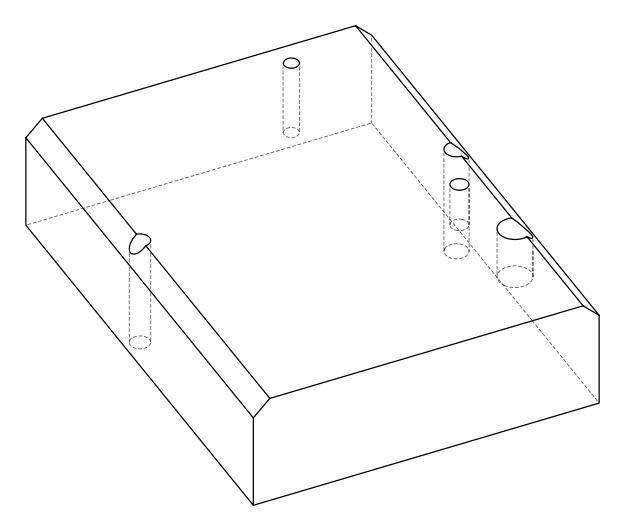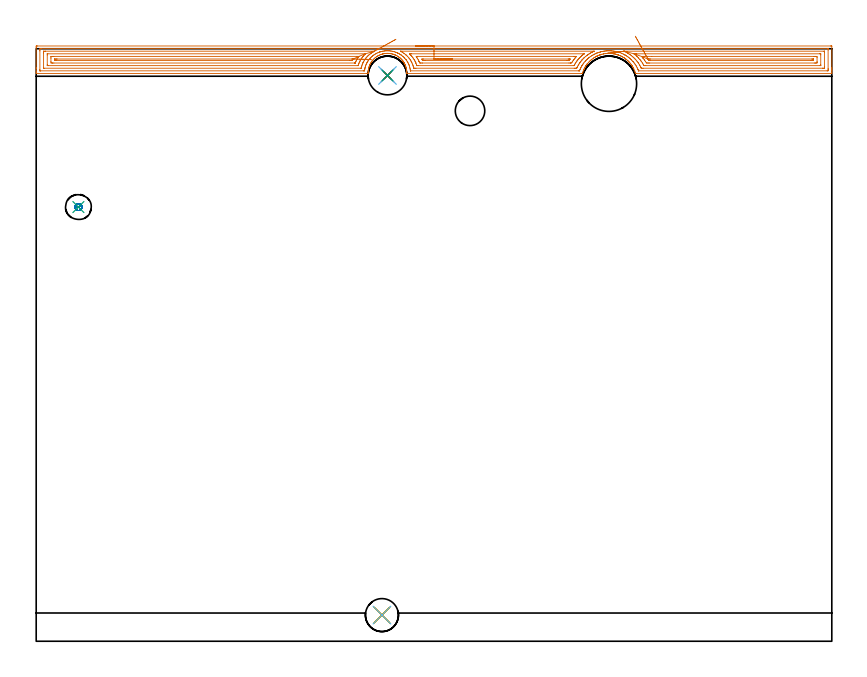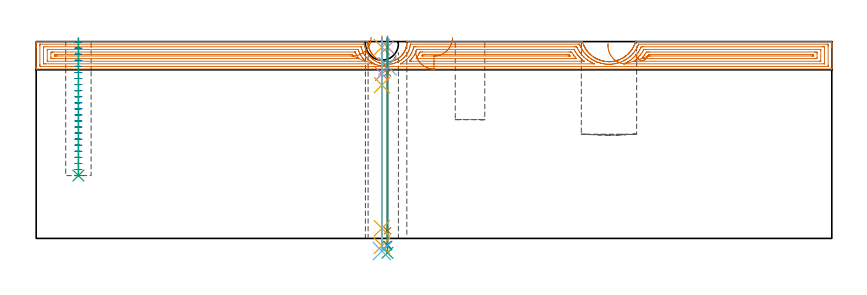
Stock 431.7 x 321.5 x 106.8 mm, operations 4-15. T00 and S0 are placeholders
(PLAN: 15 operations, 12 tool changes, 46 min)
(1 INDEXABLE_INSERT_DRILL_BLIND_HOLE_FROM_SOLID | STEP1POCKET | NXT0302_031 | 0.21 min | 35627 mm3)
(2 INDEXABLE_INSERT_DRILL_BLIND_HOLE_FROM_SOLID_1 | STEP1POCKET_1 | NXT0302_003 | 0.18 min | 8508 mm3)
(3 AREA_MILL | FG_CHAMFER_SURFACE | UGT0205_001 | 20.75 min | 50532 mm3)
(4 AREA_MILL_1 | FG_CHAMFER_SURFACE_1 | UGT0205_001 | 20.06 min | 46839 mm3)
(5 MILL_BLIND_HOLE_FROM_SOLID_MATERIAL | STEP1POCKET_2 | NXT0201_010 | Spiral | 1.76 min | 10881 mm3)
(6 BORE_BLIND_HOLE | STEP1POCKET_2 | UGT0332_073 | 0.3 min | 0 mm3)
(7 SPOT_DRILL | STEP1HOLE | NXT0321_9005460120000 | 0.05 min | 122 mm3)
(8 SPOT_DRILL_1 | STEP1HOLE_1 | NXT0321_9005460120000 | 0.05 min | 90 mm3)
(9 DRILL_BLIND_HOLE_INTO_CENTER | STEP1HOLE | UGT0301_205 | 0.06 min | 570 mm3)
(10 GUN_DRILL_THROUGH_HOLE | STEP1HOLE | UGT0307_005 | 0.52 min | 5106 mm3)
(11 DRILL_TO_ENLARGE_THROUGH_HOLE | STEP1HOLE | NXT0301_102 | 0.45 min | 9228 mm3)
(12 DRILL_TO_ENLARGE_THROUGH_HOLE_1 | STEP1HOLE | UGT0301_051 | 0.47 min | 21091 mm3)
(13 DRILL_BLIND_HOLE_INTO_CENTER_1 | STEP1HOLE_1 | NXT0301_088 | 0.08 min | 1439 mm3)
(14 GUN_DRILL_THROUGH_HOLE_1 | STEP1HOLE_1 | UGT0307_008 | 0.55 min | 8570 mm3)
(15 DRILL_TO_ENLARGE_THROUGH_HOLE_2 | STEP1HOLE_1 | UGT0301_249 | 0.46 min | 16096 mm3)
(TOOL NXT0302_031 | Index. Insert Drill 30mm [880-D3000L32-05] | D30 PA176 FL150 Z2)
(TOOL NXT0302_003 | Index. Insert Drill 16mm [880-D1600L20-05] | D16 PA176 FL80 Z2)
(TOOL UGT0205_001 | Chamfer Mill 20 x 3 x 45 deg. | D20 FL50 Z2)
(TOOL NXT0201_010 | ENDMILL 10mm [2P460-1000-NA 1630] | D10 FL30 Z6)
(TOOL UGT0332_073 | 13.8 mm Rough Boring Bar | D13.8)
(TOOL NXT0321_9005460120000 | NC Spot Drill, 142deg, 12mm, Carbide, Uncoated | D12 PA142 FL30 Z2)
(TOOL UGT0301_205 | Twist Drill 8.9 mm | D8.9 PA118 FL78 Z2)
(TOOL UGT0307_005 | Gun Drill 8.3 mm | D8.3 PA130 FL24 Z1)
(TOOL NXT0301_102 | Carbide Drill 13.5mm [860.1-1350-108A1-MM 2214] | D13.5 PA140 FL123 Z2)
(TOOL UGT0301_051 | Twist Drill 21 mm | D21 PA118 FL145 Z2)
(TOOL NXT0301_088 | Carbide Drill 11.7mm [860.1-1170-035A1-MM 2214] | D11.7 PA140 FL55 Z2)
(TOOL UGT0307_008 | Gun Drill 11 mm | D11 PA130 FL24 Z1)
(TOOL UGT0301_249 | Twist Drill 17.9 mm | D17.9 PA118 FL130 Z2)
(OP 4 AREA_MILL_1)
G17 G21 G94 G90
T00 M6
G54
G17 G0 G90 X205.85 Y323. S1061 M3
G43 Z116.8 H0
Z101.9
G94 G1 X205.888 Z101.028 F250.
X206.002 Z100.164
X206.191 Z99.312
X206.453 Z98.48
X206.787 Z97.674
X207.19 Z96.9
X207.659 Z96.164
X208.19 Z95.472
X208.779 Z94.829
X209.422 Z94.24
X210.114 Z93.709
X210.85 Z93.24
X211.624 Z92.837
X212.43 Z92.503
X213.262 Z92.241
X214.114 Z92.052
X214.978 Z91.938
X215.85 Z91.9
X431.086
X431.559 Y322.995 Z91.903
X431.69 Y322.992 Z91.906
X431.7 Y322.857 Z92.041
Y311.155 Z103.739
Y310.606 Z104.291
Y310.276 Z104.62
Y309.727 Z105.169
Y309.397 Z105.498
Y308.413 Z106.486
X431.69 Y308.106 Z106.793
X431.532 Y308.1 Z106.8
X325.7
X325.237 Y308.101 Z106.786
X325.123 Y308.425 Z106.47
X325.109 Y308.469 Z106.43
X325.093 Y308.518 Z106.381
X325.001 Y308.803 Z106.096
X324.76 Y309.482 Z105.417
X324.679 Y309.677 Z105.222
X324.281 Y310.552 Z104.347
X323.867 Y311.362 Z103.537
X323.829 Y311.426 Z103.473
X323.449 Y312.034 Z102.865
X323.364 Y312.168 Z102.727
X323.282 Y312.299 Z102.596
X323.165 Y312.473 Z102.422
X323.021 Y312.688 Z102.212
X322.974 Y312.758 Z102.142
X322.855 Y312.913 Z101.984
X322.657 Y313.175 Z101.723
X322.081 Y313.883 Z101.017
X322.023 Y313.947 Z100.952
X321.929 Y314.05 Z100.849
X321.83 Y314.151 Z100.746
X321.752 Y314.231 Z100.664
X321.563 Y314.429 Z100.471
X321.533 Y314.46 Z100.44
X321.328 Y314.671 Z100.227
X321.189 Y314.815 Z100.083
X321.074 Y314.924 Z99.974
X320.937 Y315.046 Z99.852
X320.689 Y315.269 Z99.629
X320.296 Y315.607 Z99.293
X320.044 Y315.808 Z99.091
X319.903 Y315.912 Z98.987
X319.747 Y316.028 Z98.871
X319.403 Y316.28 Z98.616
X319.266 Y316.375 Z98.523
X319.188 Y316.429 Z98.469
X319.114 Y316.48 Z98.418
X318.803 Y316.681 Z98.214
X318.556 Y316.831 Z98.066
X318.511 Y316.858 Z98.039
X318.109 Y317.081 Z97.815
X317.703 Y317.308 Z97.591
X317.618 Y317.356 Z97.544
X317.427 Y317.454 Z97.445
X317.233 Y317.548 Z97.351
X316.725 Y317.775 Z97.125
X316.323 Y317.939 Z96.958
X316.28 Y317.956 Z96.941
X315.833 Y318.121 Z96.774
X315.67 Y318.176 Z96.723
X315.636 Y318.187 Z96.712
X315.43 Y318.252 Z96.642
X315.248 Y318.312 Z96.583
X314.983 Y318.397 Z96.496
X314.916 Y318.42 Z96.475
X314.806 Y318.45 Z96.447
X314.691 Y318.48 Z96.418
X314.537 Y318.519 Z96.376
X314.483 Y318.533 Z96.362
X314.098 Y318.627 Z96.273
X314.047 Y318.639 Z96.261
X313.601 Y318.731 Z96.169
X313.348 Y318.773 Z96.126
X313.296 Y318.782 Z96.117
X313.197 Y318.797 Z96.098
X313.154 Y318.804 Z96.091
X312.304 Y318.912 Z95.983
X312.262 Y318.918 Z95.978
X311.735 Y318.954 Z95.944
X311.411 Y318.974 Z95.919
X311.369 Y318.977 Z95.917
X310.892 Y318.98 Z95.904
X310.762 Y318.982 Z95.903
X310.66 Y318.983 Z95.905
X310.518 Z95.902
X310.476 Y318.984 Z95.904
X310.358 Y318.979 Z95.913
X310.324 Y318.978 Z95.915
X310.243 Y318.974 Z95.92
X309.625 Y318.941 Z95.952
X309.584 Y318.939 Z95.955
X308.691 Y318.84 Z96.059
X307.798 Y318.687 Z96.212
X307.622 Y318.647 Z96.253
X306.906 Y318.48 Z96.419
X306.836 Y318.462 Z96.437
X306.685 Y318.421 Z96.476
X306.499 Y318.36 Z96.535
X306.225 Y318.272 Z96.626
X306.052 Y318.216 Z96.681
X306.013 Y318.203 Z96.694
X305.97 Y318.187 Z96.711
X305.806 Y318.126 Z96.772
X305.606 Y318.051 Z96.845
X305.4 Y317.976 Z96.923
X305.334 Y317.951 Z96.948
X305.12 Y317.872 Z97.027
X304.713 Y317.695 Z97.2
X304.49 Y317.601 Z97.299
X304.367 Y317.548 Z97.351
X304.266 Y317.499 Z97.399
X304.227 Y317.481 Z97.418
X303.779 Y317.249 Z97.648
X303.486 Y317.089 Z97.811
X303.335 Y317.006 Z97.894
X302.927 Y316.76 Z98.139
X302.781 Y316.673 Z98.226
X302.442 Y316.449 Z98.449
X301.549 Y315.806 Z99.093
X301.241 Y315.55 Z99.348
X301.094 Y315.429 Z99.47
X300.657 Y315.048 Z99.851
X300.525 Y314.924 Z99.975
X300.141 Y314.544 Z100.356
X299.764 Y314.154 Z100.744
X299.702 Y314.085 Z100.814
X299.67 Y314.05 Z100.85
X299.087 Y313.352 Z101.544
X298.937 Y313.175 Z101.724
X298.908 Y313.139 Z101.761
X298.896 Y313.124 Z101.776
X298.871 Y313.093 Z101.807
X298.747 Y312.913 Z101.983
X298.61 Y312.719 Z102.18
X298.572 Y312.665 Z102.235
X298.439 Y312.473 Z102.422
X298.317 Y312.301 Z102.598
X298.312 Y312.294 Z102.606
X298.262 Y312.216 Z102.683
X298.144 Y312.034 Z102.862
X297.979 Y311.782 Z103.118
X297.873 Y311.594 Z103.301
X297.776 Y311.425 Z103.472
X297.318 Y310.552 Z104.347
X297.22 Y310.349 Z104.549
X297.186 Y310.276 Z104.62
X297.122 Y310.144 Z104.756
X297.086 Y310.069 Z104.83
X296.924 Y309.678 Z105.222
X296.597 Y308.803 Z106.097
X296.479 Y308.452 Z106.448
X296.363 Y308.105 Z106.791
X296.228 Y308.1 Z106.8
X201.114
X201.103 Y308.105 Z106.794
X201.092 Y308.141 Z106.758
X201.083 Y308.803 Z106.096
X201.041 Y309.397 Z105.501
X201.021 Y309.677 Z105.222
X200.885 Y310.552 Z104.347
X200.744 Y311.155 Z103.743
X200.681 Y311.426 Z103.473
X200.534 Y311.878 Z103.022
X200.38 Y312.301 Z102.599
X200.197 Y312.74 Z102.158
X200.116 Y312.913 Z101.985
X199.994 Y313.175 Z101.724
X199.774 Y313.601 Z101.299
X199.664 Y313.792 Z101.104
X199.648 Y313.819 Z101.077
X199.577 Y313.938 Z100.961
X199.508 Y314.05 Z100.85
X199.477 Y314.097 Z100.802
X199.386 Y314.231 Z100.664
X199.3 Y314.362 Z100.538
X199.214 Y314.491 Z100.408
X199.179 Y314.54 Z100.359
X199.084 Y314.671 Z100.225
X198.98 Y314.818 Z100.082
X198.904 Y314.924 Z99.975
X198.881 Y314.951 Z99.949
X198.745 Y315.11 Z99.785
X198.584 Y315.304 Z99.595
X198.523 Y315.377 Z99.523
X198.366 Y315.55 Z99.349
X198.143 Y315.799 Z99.101
X198.059 Y315.886 Z99.014
X197.996 Y315.95 Z98.949
X197.596 Y316.318 Z98.581
X197.542 Y316.365 Z98.533
X197.467 Y316.429 Z98.468
X197.24 Y316.627 Z98.273
X197.186 Y316.673 Z98.226
X197.103 Y316.74 Z98.16
X196.727 Y317.015 Z97.883
X196.661 Y317.063 Z97.835
X196.302 Y317.308 Z97.589
X196.211 Y317.37 Z97.527
X195.921 Y317.547 Z97.351
X195.309 Y317.875 Z97.022
X194.862 Y318.086 Z96.811
X194.658 Y318.174 Z96.725
X194.628 Y318.187 Z96.712
X194.425 Y318.272 Z96.623
X194.416 Y318.275 Z96.619
X194.227 Y318.349 Z96.547
X194.1 Y318.394 Z96.502
X194.026 Y318.42 Z96.475
X193.969 Y318.437 Z96.457
X193.836 Y318.48 Z96.418
X193.686 Y318.527 Z96.372
X193.532 Y318.574 Z96.324
X193.076 Y318.696 Z96.203
X192.63 Y318.793 Z96.103
X192.194 Y318.87 Z96.027
X191.815 Y318.92 Z95.977
X191.747 Y318.929 Z95.968
X191.301 Y318.969 Z95.929
X190.97 Y318.983 Z95.912
X190.855 Y318.987 Z95.903
X190.843 Y318.986 Z95.902
X190.479 Y318.989 Z95.903
X190.408 Y318.988 Z95.902
X190.335 Y318.984
X190.102 Y318.977 Z95.916
X189.962 Y318.971 Z95.922
X189.95 Y318.97 Z95.923
X189.515 Y318.936 Z95.962
X189.069 Y318.878 Z96.016
X189.057 Y318.876 Z96.018
X188.622 Y318.804 Z96.095
X188.176 Y318.709 Z96.19
X188.099 Y318.689 Z96.21
X187.729 Y318.591 Z96.306
X187.284 Y318.458 Z96.44
X187.174 Y318.422 Z96.477
X186.759 Y318.265 Z96.635
X186.378 Y318.105 Z96.791
X185.942 Y317.901 Z96.999
X185.498 Y317.671 Z97.226
X185.279 Y317.547 Z97.35
X184.605 Y317.109 Z97.788
X184.253 Y316.849 Z98.051
X184.086 Y316.722 Z98.174
X184.018 Y316.673 Z98.225
X183.713 Y316.42 Z98.479
X183.38 Y316.115 Z98.785
X183.058 Y315.799 Z99.101
X182.82 Y315.546 Z99.353
X182.306 Y314.924 Z99.974
X182.21 Y314.794 Z100.103
X181.927 Y314.412 Z100.485
X181.811 Y314.231 Z100.666
X181.694 Y314.049 Z100.849
X181.44 Y313.616 Z101.284
X181.205 Y313.175 Z101.724
X181.111 Y312.98 Z101.918
X181.078 Y312.913 Z101.983
X181.035 Y312.824 Z102.075
X180.821 Y312.301 Z102.598
X180.723 Y312.034 Z102.865
X180.662 Y311.865 Z103.034
X180.528 Y311.426 Z103.472
X180.462 Y311.155 Z103.741
X180.315 Y310.551 Z104.346
X180.173 Y309.677 Z105.222
X180.148 Y309.484 Z105.416
X180.142 Y309.433 Z105.467
X180.113 Y308.803 Z106.097
X180.103 Y308.37 Z106.53
X180.098 Y308.107 Z106.793
X179.233 Y308.1 Z106.8
X0.168
X0.01 Y308.106 Z106.793
X0. Y308.414 Z106.485
Y308.736 Z106.164
Y309.397 Z105.498
Y310.606 Z104.291
Y311.155 Z103.739
Y322.308 Z92.589
X0.004 Y322.582 Z92.315
X0.01 Y322.992 Z91.906
X0.194 Y322.996 Z91.902
X0.614 Y323. Z91.9
X215.85
Y321.586 Z93.314
X429.299 Y321.585 Z93.315
X429.42
X429.659 Y321.58 Z93.32
X429.683 Y321.579 Z93.321
X429.69 Y321.566 Z93.334
X429.696 Y321.535 Z93.365
X429.698 Y321.504 Z93.396
X429.7 Y321.309 Z93.591
Y320.824 Z94.076
Y310.761 Z104.139
X429.697 Y310.276 Z104.624
X429.693 Y309.888 Z105.012
X429.676 Y309.521 Z105.379
X429.299 Y309.516 Z105.384
X429.179 Y309.515 Z105.385
X326.98
X326.884 Y309.516 Z105.384
X326.837 Y309.519 Z105.381
X326.819 Y309.52 Z105.38
X326.594 Y310.082 Z104.818
X326.507 Y310.276 Z104.624
X326.436 Y310.43 Z104.47
X326.089 Y311.155 Z103.745
X325.701 Y311.922 Z102.978
X325.634 Y312.034 Z102.866
X325.533 Y312.199 Z102.701
X325.075 Y312.913 Z101.987
X324.807 Y313.312 Z101.588
X324.448 Y313.792 Z101.108
X323.914 Y314.458 Z100.442
X323.731 Y314.671 Z100.229
X323.021 Y315.422 Z99.478
X322.891 Y315.55 Z99.35
X322.5 Y315.919 Z98.981
X322.128 Y316.253 Z98.647
X321.92 Y316.429 Z98.471
X321.543 Y316.735 Z98.165
X321.235 Y316.967 Z97.933
X320.766 Y317.308 Z97.592
X320.342 Y317.596 Z97.304
X320.111 Y317.744 Z97.156
X319.567 Y318.071 Z96.829
X319.449 Y318.137 Z96.763
X319.356 Y318.187 Z96.713
X318.556 Y318.613 Z96.287
X317.736 Y318.994 Z95.906
X317.561 Y319.066 Z95.834
X316.77 Y319.365 Z95.535
X316.304 Y319.524 Z95.376
X315.876 Y319.659 Z95.241
X315.514 Y319.767 Z95.133
X315.033 Y319.896 Z95.004
X315.005 Y319.903 Z94.997
X314.983 Y319.908 Z94.992
X314.825 Y319.945 Z94.955
X314.09 Y320.095 Z94.805
X313.905 Y320.128 Z94.772
X313.197 Y320.231 Z94.669
X312.864 Y320.273 Z94.627
X312.304 Y320.33 Z94.57
X311.883 Y320.36 Z94.54
X311.411 Y320.387 Z94.513
X310.954 Y320.395 Z94.505
X310.518 Y320.398 Z94.502
X310.077 Y320.379 Z94.521
X309.625 Y320.355 Z94.545
X309.236 Y320.328 Z94.572
X308.732 Y320.271 Z94.629
X308.435 Y320.237 Z94.663
X307.839 Y320.145 Z94.755
X307.665 Y320.116 Z94.784
X307.335 Y320.056 Z94.844
X306.946 Y319.977 Z94.923
X306.919 Y319.972 Z94.928
X306.803 Y319.945 Z94.955
X306.199 Y319.801 Z95.099
X306.134 Y319.784 Z95.116
X306.052 Y319.761 Z95.139
X305.518 Y319.592 Z95.308
X305.159 Y319.475 Z95.425
X304.854 Y319.366 Z95.534
X304.266 Y319.151 Z95.749
X304.204 Y319.127 Z95.773
X304.052 Y319.066 Z95.834
X303.579 Y318.864 Z96.036
X303.495 Y318.827 Z96.073
X303.373 Y318.77 Z96.13
X302.976 Y318.578 Z96.322
X302.48 Y318.324 Z96.576
X302.39 Y318.276 Z96.624
X302.23 Y318.187 Z96.713
X301.828 Y317.95 Z96.95
X301.587 Y317.804 Z97.096
X301.282 Y317.609 Z97.291
X300.835 Y317.308 Z97.592
X300.694 Y317.209 Z97.691
X300.242 Y316.874 Z98.026
X299.801 Y316.534 Z98.366
X299.742 Y316.487 Z98.413
X299.674 Y316.429 Z98.471
X299.269 Y316.073 Z98.827
X298.908 Y315.751 Z99.149
X298.804 Y315.652 Z99.248
X298.702 Y315.55 Z99.35
X298.365 Y315.205 Z99.695
X298.015 Y314.84 Z100.06
X297.934 Y314.75 Z100.15
X297.867 Y314.671 Z100.229
X297.122 Y313.777 Z101.123
X296.764 Y313.265 Z101.635
X296.52 Y312.913 Z101.987
X296.404 Y312.74 Z102.16
X296.228 Y312.471 Z102.429
X296.064 Y312.195 Z102.705
X295.973 Y312.034 Z102.866
X295.751 Y311.624 Z103.276
X295.503 Y311.155 Z103.745
X295.446 Y311.045 Z103.855
X295.335 Y310.82 Z104.08
X295.165 Y310.444 Z104.456
X295.093 Y310.276 Z104.624
X294.907 Y309.818 Z105.082
X294.8 Y309.556 Z105.344
X294.774 Y309.521 Z105.379
X294.732 Y309.519 Z105.381
X294.636 Y309.516 Z105.384
X294.442 Y309.515 Z105.385
X294.323 Y309.514 Z105.386
X203.227
X203.124 Y309.516 Z105.384
X203.073 Y309.518 Z105.382
X203.052 Y309.521 Z105.379
X203.044 Y309.53 Z105.37
X203.036 Y309.585 Z105.315
X203.017 Y309.721 Z105.179
X202.933 Y310.276 Z104.624
X202.855 Y310.76 Z104.14
X202.761 Y311.155 Z103.745
X202.57 Y311.919 Z102.981
X202.534 Y312.034 Z102.866
X202.454 Y312.276 Z102.624
X202.276 Y312.738 Z102.162
X202.205 Y312.913 Z101.987
X202.021 Y313.338 Z101.562
X201.794 Y313.792 Z101.108
X201.561 Y314.237 Z100.663
X201.295 Y314.671 Z100.229
X200.769 Y315.45 Z99.45
X200.696 Y315.55 Z99.35
X200.667 Y315.588 Z99.312
X199.935 Y316.429 Z98.471
X199.774 Y316.605 Z98.295
X199.413 Y316.956 Z97.944
X199.026 Y317.308 Z97.592
X198.881 Y317.433 Z97.467
X198.223 Y317.956 Z96.944
X197.988 Y318.122 Z96.778
X197.891 Y318.187 Z96.713
X197.41 Y318.498 Z96.402
X197.095 Y318.685 Z96.215
X196.379 Y319.066 Z95.834
X196.202 Y319.154 Z95.746
X196.031 Y319.234 Z95.666
X195.309 Y319.537 Z95.363
X195.008 Y319.649 Z95.251
X194.416 Y319.838 Z95.062
X194.05 Y319.945 Z94.955
X193.523 Y320.073 Z94.827
X193.354 Y320.111 Z94.789
X192.63 Y320.244 Z94.656
X192.277 Y320.292 Z94.608
X191.736 Y320.35 Z94.55
X191.294 Y320.381 Z94.519
X190.843 Y320.399 Z94.501
X190.381 Y320.401 Z94.499
X189.95 Y320.383 Z94.517
X189.533 Y320.356 Z94.544
X189.057 Y320.309 Z94.591
X188.729 Y320.268 Z94.632
X188.164 Y320.174 Z94.726
X187.97 Y320.136 Z94.764
X187.271 Y319.979 Z94.921
X187.243 Y319.973 Z94.927
X187.139 Y319.945 Z94.955
X186.552 Y319.773 Z95.127
X186.477 Y319.75 Z95.15
X186.378 Y319.715 Z95.185
X185.9 Y319.537 Z95.363
X185.485 Y319.368 Z95.532
X184.817 Y319.066 Z95.834
X184.666 Y318.993 Z95.907
X184.637 Y318.978 Z95.922
X184.592 Y318.954 Z95.946
X184.092 Y318.679 Z96.221
X183.699 Y318.437 Z96.463
X183.545 Y318.338 Z96.562
X183.317 Y318.187 Z96.713
X183.02 Y317.976 Z96.924
X182.806 Y317.82 Z97.08
X182.514 Y317.595 Z97.305
X182.167 Y317.308 Z97.592
X182.032 Y317.19 Z97.71
X181.912 Y317.081 Z97.819
X181.58 Y316.756 Z98.144
X181.257 Y316.429 Z98.471
X181.143 Y316.307 Z98.593
X181.019 Y316.168 Z98.732
X180.74 Y315.825 Z99.075
X180.521 Y315.55 Z99.35
X180.352 Y315.328 Z99.572
X180.126 Y315.021 Z99.879
X179.988 Y314.807 Z100.093
X179.904 Y314.671 Z100.229
X179.658 Y314.252 Z100.648
X179.401 Y313.792 Z101.108
X179.343 Y313.684 Z101.216
X179.233 Y313.466 Z101.434
X179.064 Y313.08 Z101.82
X178.996 Y312.913 Z101.987
X178.817 Y312.443 Z102.457
X178.677 Y312.034 Z102.866
X178.6 Y311.778 Z103.122
X178.434 Y311.155 Z103.745
X178.415 Y311.081 Z103.819
X178.34 Y310.772 Z104.128
X178.269 Y310.346 Z104.554
X178.257 Y310.276 Z104.624
X178.146 Y309.59 Z105.31
X178.134 Y309.521 Z105.379
X178.061 Y309.519 Z105.381
X177.896 Y309.516 Z105.384
X177.567 Y309.514 Z105.386
X177.447
X2.401 Y309.515 Z105.385
X2.28
X2.041 Y309.52 Z105.38
X2.017 Y309.521 Z105.379
X2.01 Y309.534 Z105.366
X2.004 Y309.565 Z105.335
X2.002 Y309.596 Z105.304
X2. Y309.791 Z105.109
Y310.276 Z104.624
Y320.339 Z94.561
X2.003 Y320.824 Z94.076
X2.007 Y321.211 Z93.689
X2.024 Y321.579 Z93.321
X2.401 Y321.584 Z93.316
X2.521 Y321.585 Z93.315
X215.85 Y321.586 Z93.314
Y320.172 Z94.728
X302.581 Y320.171 Z94.729
X302.69 Y320.169 Z94.731
X302.742 Y320.167 Z94.733
X302.725 Y320.157 Z94.743
X302.658 Y320.125 Z94.775
X302.409 Y320.015 Z94.885
X302.255 Y319.945 Z94.955
X301.809 Y319.726 Z95.174
X301.587 Y319.614 Z95.286
X301.226 Y319.421 Z95.479
X300.694 Y319.127 Z95.773
X300.655 Y319.104 Z95.796
X300.591 Y319.066 Z95.834
X300.108 Y318.764 Z96.136
X299.801 Y318.566 Z96.334
X299.573 Y318.411 Z96.489
X299.252 Y318.187 Z96.713
X299.053 Y318.044 Z96.856
X298.908 Y317.936 Z96.964
X298.551 Y317.659 Z97.241
X298.107 Y317.308 Z97.592
X298.057 Y317.267 Z97.633
X298.015 Y317.23 Z97.67
X297.589 Y316.848 Z98.052
X297.13 Y316.429 Z98.471
X297.122 Y316.421 Z98.479
X296.69 Y315.975 Z98.925
X296.282 Y315.55 Z99.35
X296.257 Y315.522 Z99.378
X296.228 Y315.49 Z99.41
X295.853 Y315.041 Z99.859
X295.545 Y314.671 Z100.229
X295.452 Y314.556 Z100.344
X295.335 Y314.408 Z100.492
X295.078 Y314.045 Z100.855
X294.901 Y313.792 Z101.108
X294.717 Y313.522 Z101.378
X294.442 Y313.112 Z101.788
X294.365 Y312.989 Z101.911
X294.319 Y312.913 Z101.987
X294.146 Y312.621 Z102.279
X293.831 Y312.034 Z102.866
X293.734 Y311.851 Z103.049
X293.549 Y311.496 Z103.404
X293.379 Y311.155 Z103.745
X293.299 Y310.997 Z103.903
X293.263 Y310.935 Z103.965
X293.116 Y310.933 Z103.967
X292.885 Y310.93 Z103.97
X292.656 Y310.929 Z103.971
X291.993 Y310.928 Z103.972
X206.026 Y310.929 Z103.971
X205.362 Y310.93 Z103.97
X205.133 Y310.932 Z103.968
X204.904 Y310.935 Z103.965
X204.856 Y310.943 Z103.957
X204.844 Y310.982 Z103.918
X204.824 Y311.053 Z103.847
X204.798 Y311.155 Z103.745
X204.689 Y311.592 Z103.308
X204.567 Y312.034 Z102.866
X204.474 Y312.352 Z102.548
X204.311 Y312.842 Z102.058
X204.285 Y312.913 Z101.987
X204.24 Y313.034 Z101.866
X203.908 Y313.792 Z101.108
X203.61 Y314.412 Z100.488
X203.468 Y314.671 Z100.229
X203.347 Y314.887 Z100.013
X203.086 Y315.299 Z99.601
X202.916 Y315.55 Z99.35
X202.454 Y316.214 Z98.686
X202.277 Y316.429 Z98.471
X201.561 Y317.266 Z97.634
X201.52 Y317.308 Z97.592
X201.091 Y317.729 Z97.171
X200.667 Y318.125 Z96.775
X200.595 Y318.187 Z96.713
X199.774 Y318.842 Z96.058
X199.47 Y319.066 Z95.834
X198.881 Y319.462 Z95.438
X198.58 Y319.65 Z95.25
X198.064 Y319.945 Z94.955
X197.988 Y319.987 Z94.913
X197.895 Y320.037 Z94.863
X197.789 Y320.099 Z94.801
X197.677 Y320.165 Z94.735
X197.761 Y320.169 Z94.731
X197.842 Y320.17 Z94.73
X197.988 Y320.171 Z94.729
X215.85 Y320.172 Z94.728
Y318.757 Z96.143
X296.84
X297.122 Y318.756 Z96.144
X297.201 Y318.755 Z96.145
X297.23 Y318.753 Z96.147
X297.231 Y318.752 Z96.148
X297.223 Y318.742 Z96.158
X297.193 Y318.715 Z96.185
X297.173 Y318.699 Z96.201
X297.122 Y318.658 Z96.242
X296.859 Y318.445 Z96.455
X296.544 Y318.187 Z96.713
X296.374 Y318.043 Z96.857
X296.228 Y317.916 Z96.984
X295.908 Y317.623 Z97.277
X295.567 Y317.308 Z97.592
X295.45 Y317.195 Z97.705
X295.335 Y317.081 Z97.819
X295.012 Y316.747 Z98.153
X294.71 Y316.429 Z98.471
X294.583 Y316.291 Z98.609
X294.442 Y316.131 Z98.769
X294.175 Y315.813 Z99.087
X293.957 Y315.55 Z99.35
X293.775 Y315.327 Z99.573
X293.549 Y315.043 Z99.857
X293.392 Y314.825 Z100.075
X293.284 Y314.671 Z100.229
X293.03 Y314.302 Z100.598
X292.656 Y313.751 Z101.149
X292.342 Y313.222 Z101.678
X292.167 Y312.913 Z101.987
X291.888 Y312.408 Z102.492
X291.86 Y312.365 Z102.535
X291.847 Y312.349 Z102.551
X291.834 Y312.347 Z102.553
X291.763 Y312.345 Z102.555
X291.449 Y312.343 Z102.557
X207.498
X206.919 Y312.345 Z102.555
X206.601 Y312.347 Z102.553
X206.547 Y312.349 Z102.551
X206.529 Y312.376 Z102.524
X206.499 Y312.447 Z102.453
X206.338 Y312.913 Z101.987
X206.026 Y313.747 Z101.153
X206.007 Y313.792 Z101.108
X205.993 Y313.824 Z101.076
X205.592 Y314.671 Z100.229
X205.437 Y314.977 Z99.923
X205.133 Y315.534 Z99.366
X205.123 Y315.55 Z99.35
X205.109 Y315.573 Z99.327
X204.531 Y316.429 Z98.471
X204.24 Y316.85 Z98.05
X203.86 Y317.308 Z97.592
X203.347 Y317.91 Z96.99
X203.214 Y318.056 Z96.844
X203.089 Y318.187 Z96.713
X202.849 Y318.43 Z96.47
X202.687 Y318.592 Z96.308
X202.535 Y318.744 Z96.156
X202.576 Y318.75 Z96.15
X202.771 Y318.753 Z96.147
X203.347 Y318.757 Z96.143
X203.661
X215.85
Y317.343 Z97.557
X291.727
X292.622 Y317.341 Z97.559
X292.656 Y317.34 Z97.56
X293.117 Y317.308 Z97.592
X292.905 Y317.063 Z97.837
X292.656 Y316.775 Z98.125
X292.497 Y316.585 Z98.315
X292.367 Y316.429 Z98.471
X292.098 Y316.099 Z98.801
X291.763 Y315.683 Z99.217
X291.707 Y315.605 Z99.295
X291.667 Y315.55 Z99.35
X291.344 Y315.084 Z99.816
X291.06 Y314.671 Z100.229
X290.984 Y314.559 Z100.341
X290.87 Y314.387 Z100.513
X290.637 Y314.021 Z100.879
X290.49 Y313.792 Z101.108
X290.01 Y313.759 Z101.141
X289.977 Y313.758 Z101.142
X289.119 Y313.757 Z101.143
X209.634
X208.74 Y313.758 Z101.142
X208.705 Y313.759 Z101.141
X208.092 Y313.792 Z101.108
X207.812 Y314.439 Z100.461
X207.706 Y314.671 Z100.229
X207.616 Y314.864 Z100.036
X207.267 Y315.55 Z99.35
X206.919 Y316.165 Z98.735
X206.748 Y316.429 Z98.471
X206.435 Y316.905 Z97.995
X206.171 Y317.308 Z97.592
X206.919 Y317.341 Z97.559
X206.954 Y317.342 Z97.558
X215.85 Y317.343 Z97.557
Y315.929 Z98.971
X288.699
X289.084 Y315.928 Z98.972
X289.596 Y315.924 Z98.976
X289.642 Y315.922 Z98.978
X289.677 Y315.911 Z98.989
X289.651 Y315.871 Z99.029
X289.436 Y315.55 Z99.35
X289.294 Y315.343 Z99.557
X289.23 Y315.255 Z99.645
X289.174 Y315.178 Z99.722
X289.084 Y315.177 Z99.723
X288.574 Y315.172 Z99.728
X288.191 Y315.171 Z99.729
X287.682
X210.876
X210.491 Y315.172 Z99.728
X209.98 Y315.174 Z99.726
X209.598 Y315.178 Z99.722
X209.407 Y315.55 Z99.35
X209.221 Y315.922 Z98.978
X209.598 Y315.925 Z98.975
X210.107 Y315.928 Z98.972
X215.85 Y315.929 Z98.971
X216.722 Z99.009
X217.587 Z99.123
X218.438 Z99.312
X219.27 Z99.574
X220.076 Z99.908
X220.85 Z100.311
X221.586 Z100.78
X222.278 Z101.311
X222.921 Z101.9
X223.51 Z102.543
X224.042 Z103.235
X224.51 Z103.971
X224.913 Z104.745
X225.247 Z105.551
X225.509 Z106.383
X225.698 Z107.235
X225.812 Z108.1
X225.85 Z108.971
G0 X195.182 Y326.612 Z99.397
G1 X194.82 Y326.412 Z98.629
X194.4 Y326.18 Z97.9
X193.927 Y325.918 Z97.216
X193.403 Y325.629 Z96.581
X192.833 Y325.313 Z96.001
X192.22 Y324.975 Z95.48
X191.571 Y324.615 Z95.022
X190.889 Y324.238 Z94.631
X190.179 Y323.846 Z94.308
X189.448 Y323.441 Z94.058
X188.7 Y323.028 Z93.881
X187.942 Y322.608 Z93.78
X187.179 Y322.186 Z93.755
X186.417 Y321.765 Z93.805
X185.661 Y321.347 Z93.931
X184.919 Y320.936 Z94.133
X184.194 Y320.535 Z94.407
X183.493 Y320.148 Z94.752
X183.126 Y319.945 Z94.955
X182.922 Y319.831 Z95.069
X182.806 Y319.763 Z95.137
X182.373 Y319.492 Z95.408
X181.912 Y319.197 Z95.703
X181.834 Y319.144 Z95.757
X181.725 Y319.066 Z95.834
X181.323 Y318.767 Z96.133
X181.019 Y318.537 Z96.363
X180.825 Y318.378 Z96.522
X180.601 Y318.187 Z96.713
X180.354 Y317.963 Z96.937
X180.126 Y317.752 Z97.148
X179.902 Y317.529 Z97.371
X179.685 Y317.308 Z97.592
X179.468 Y317.077 Z97.823
X179.233 Y316.809 Z98.091
X179.06 Y316.599 Z98.301
X178.925 Y316.429 Z98.471
X178.672 Y316.102 Z98.798
X178.34 Y315.661 Z99.239
X178.295 Y315.594 Z99.306
X178.267 Y315.55 Z99.35
X177.96 Y315.045 Z99.855
X177.74 Y314.671 Z100.229
X177.635 Y314.486 Z100.414
X177.447 Y314.138 Z100.762
X177.334 Y313.903 Z100.997
X177.284 Y313.792 Z101.108
X177.069 Y313.285 Z101.615
X176.925 Y312.913 Z101.987
X176.828 Y312.643 Z102.257
X176.627 Y312.034 Z102.866
X176.61 Y311.978 Z102.922
X176.554 Y311.761 Z103.139
X176.361 Y310.982 Z103.918
X176.348 Y310.943 Z103.957
X176.344 Y310.938 Z103.962
X176.328 Y310.935 Z103.965
X176.274 Y310.931 Z103.969
X176.121 Y310.929 Z103.971
X4.187
X4.11 Y310.93 Z103.97
X4.05 Y310.933 Z103.967
X4.017 Y310.935 Z103.965
X4.01 Y310.972 Z103.928
X4.004 Y311.155 Z103.745
X4.001 Y311.338 Z103.562
X4. Y319.25 Z95.65
X4.005 Y319.945 Z94.955
X4.008 Y320.121 Z94.779
X4.022 Y320.165 Z94.735
X4.072 Y320.167 Z94.733
X4.187 Y320.169 Z94.731
X4.85 Y320.171 Z94.729
X5.08
X182.806
X183.473 Y320.168 Z94.732
X183.48 Y320.165 Z94.735
X183.493 Y320.148 Z94.752
X178.664 Y318.751 Z96.149
Y318.747 Z96.153
X178.222 Y318.303 Z96.597
X178.11 Y318.187 Z96.713
X177.791 Y317.848 Z97.052
X177.447 Y317.452 Z97.448
X177.381 Y317.373 Z97.527
X177.329 Y317.308 Z97.592
X176.993 Y316.876 Z98.024
X176.65 Y316.429 Z98.471
X176.609 Y316.375 Z98.525
X176.554 Y316.297 Z98.603
X176.264 Y315.836 Z99.064
X176.089 Y315.55 Z99.35
X175.933 Y315.282 Z99.618
X175.661 Y314.799 Z100.101
X175.616 Y314.715 Z100.185
X175.595 Y314.671 Z100.229
X175.336 Y314.111 Z100.789
X175.197 Y313.792 Z101.108
X175.075 Y313.49 Z101.41
X174.858 Y312.913 Z101.987
X174.834 Y312.847 Z102.053
X174.768 Y312.645 Z102.255
X174.673 Y312.376 Z102.524
X174.662 Y312.349 Z102.551
X174.649 Y312.347 Z102.553
X174.611 Y312.345 Z102.555
X174.453 Y312.343 Z102.557
X6.552
X6.134 Y312.345 Z102.555
X6.049 Y312.347 Z102.553
X6.016 Y312.349 Z102.551
X6.01 Y312.387 Z102.513
X6.007 Y312.486 Z102.414
X6. Y312.886 Z102.014
Y318.16 Z96.74
X6.002 Y318.613 Z96.287
X6.004 Y318.72 Z96.18
X6.008 Y318.745 Z96.155
X6.012 Y318.75 Z96.15
X6.024 Y318.753 Z96.147
X6.094 Y318.756 Z96.144
X6.287 Y318.757 Z96.143
X178.34 Y318.756 Z96.144
X178.658 Y318.754 Z96.147
X178.664 Y318.751 Z96.149
X175.032 Y317.308 Z97.592
X174.924 Y317.154 Z97.746
X174.768 Y316.931 Z97.969
X174.569 Y316.624 Z98.276
X174.447 Y316.429 Z98.471
X174.234 Y316.075 Z98.825
X173.928 Y315.55 Z99.35
X173.909 Y315.516 Z99.384
X173.875 Y315.453 Z99.447
X173.613 Y314.929 Z99.971
X173.491 Y314.671 Z100.229
X173.334 Y314.324 Z100.576
X173.102 Y313.792 Z101.108
X173.091 Y313.769 Z101.131
X173.051 Y313.763 Z101.137
X173.015 Y313.759 Z101.141
X172.982 Y313.757 Z101.143
X172.946
X9.581
X8.687 Y313.758 Z101.142
X8.652 Y313.759 Z101.141
X8.01 Y313.792 Z101.108
X8.002 Y314.432 Z100.468
X8.001 Y316.429 Z98.471
X8.004 Y317.067 Z97.833
X8.01 Y317.308 Z97.592
X8.619 Y317.341 Z97.559
X8.652 Y317.342 Z97.558
X9.51 Y317.343 Z97.557
X173.839
X174.735 Y317.34 Z97.56
X174.768 Y317.338 Z97.562
X175.032 Y317.308 Z97.592
X171.961 Y315.922 Z98.978
X171.887 Y315.748 Z99.152
X171.793 Y315.55 Z99.35
X171.677 Y315.313 Z99.587
X171.632 Y315.226 Z99.674
X171.609 Y315.19 Z99.71
X171.6 Y315.178 Z99.722
X171.575 Y315.176 Z99.724
X171.195 Y315.173 Z99.727
X170.687 Y315.171 Z99.729
X170.302
X10.823 Y315.172 Z99.728
X10.438 Y315.173 Z99.727
X10.054 Y315.177 Z99.723
X10.012 Y315.178 Z99.722
X10.008 Y315.215 Z99.685
X10.004 Y315.291 Z99.609
X10.001 Y315.406 Z99.494
Y315.55 Z99.35
X10.003 Y315.766 Z99.134
X10.007 Y315.873 Z99.027
X10.01 Y315.921 Z98.979
X10.059 Y315.923 Z98.977
X10.438 Y315.927 Z98.973
X10.947 Y315.929 Z98.971
X11.332
X171.195
X171.705 Y315.927 Z98.973
X171.844 Y315.925 Z98.975
X171.961 Y315.922 Z98.978
X172.831 Y315.9 Z99.038
X173.693 Y315.877 Z99.175
X174.539 Y315.855 Z99.385
X175.364 Y315.834 Z99.669
X176.16 Y315.813 Z100.024
X176.923 Y315.794 Z100.446
X177.647 Y315.775 Z100.934
X178.324 Y315.757 Z101.483
X178.952 Y315.741 Z102.089
X179.524 Y315.726 Z102.747
X180.037 Y315.713 Z103.453
X180.486 Y315.701 Z104.2
X180.869 Y315.692 Z104.984
X181.182 Y315.683 Z105.799
X181.422 Y315.677 Z106.637
X181.589 Y315.673 Z107.493
X181.681 Y315.671 Z108.361
X181.696 Y315.67 Z109.233
G0 Z116.8
X310.317 Y319.052
Z105.931
G1 X310.244 Y319.042 Z105.062
X310.246 Y319.043 Z104.19
X310.323 Y319.053 Z103.321
X310.475 Y319.072 Z102.462
X310.701 Y319.102 Z101.62
X310.999 Y319.141 Z100.801
X311.366 Y319.189 Z100.011
X311.801 Y319.245 Z99.257
X312.299 Y319.31 Z98.543
X312.856 Y319.383 Z97.876
X313.469 Y319.463 Z97.261
X314.133 Y319.549 Z96.702
X314.843 Y319.642 Z96.203
X315.593 Y319.74 Z95.769
X316.378 Y319.842 Z95.402
X317.192 Y319.948 Z95.105
X318.028 Y320.057 Z94.882
X318.88 Y320.168 Z94.732
X318.884
X318.923 Y320.17 Z94.73
X318.989 Y320.171 Z94.729
X319.219 Y320.172 Z94.728
X427.513 Y320.171 Z94.729
X427.59 Y320.17 Z94.73
X427.65 Y320.167 Z94.733
X427.683 Y320.165 Z94.735
X427.69 Y320.128 Z94.772
X427.696 Y319.945 Z94.955
X427.699 Y319.762 Z95.138
X427.7 Y311.85 Z103.05
X427.695 Y311.155 Z103.745
X427.692 Y310.979 Z103.921
X427.678 Y310.935 Z103.965
X427.628 Y310.933 Z103.967
X427.513 Y310.931 Z103.969
X426.85 Y310.929 Z103.971
X426.62
X329.273
X328.606 Y310.932 Z103.968
X328.38 Y310.936 Z103.965
X328.314 Y310.944 Z103.956
X328.265 Y311.038 Z103.862
X328.208 Y311.155 Z103.745
X328.054 Y311.475 Z103.425
X327.764 Y312.034 Z102.866
X327.487 Y312.56 Z102.34
X327.27 Y312.913 Z101.987
X326.928 Y313.463 Z101.437
X326.706 Y313.792 Z101.108
X326.594 Y313.954 Z100.946
X326.041 Y314.671 Z100.229
X325.701 Y315.095 Z99.805
X325.305 Y315.55 Z99.35
X325.067 Y315.805 Z99.095
X324.807 Y316.078 Z98.822
X324.457 Y316.429 Z98.471
X323.914 Y316.933 Z97.967
X323.484 Y317.308 Z97.592
X323.021 Y317.688 Z97.212
X322.35 Y318.187 Z96.713
X322.128 Y318.346 Z96.554
X321.603 Y318.704 Z96.196
X321.235 Y318.926 Z95.974
X320.995 Y319.066 Z95.834
X320.342 Y319.427 Z95.473
X319.543 Y319.852 Z95.048
X319.22 Y320.003 Z94.897
X318.898 Y320.156 Z94.744
X318.88 Y320.168 Z94.732
X324.383 Y318.75 Z96.15
X324.48 Y318.752 Z96.148
X324.807 Y318.756 Z96.144
X325.122 Y318.757 Z96.143
X325.701
X425.148
X425.566 Y318.755 Z96.145
X425.651 Y318.753 Z96.147
X425.684 Y318.751 Z96.149
X425.69 Y318.713 Z96.187
X425.694 Y318.614 Z96.286
X425.7 Y318.214 Z96.686
Y312.939 Z101.961
X425.699 Y312.487 Z102.413
X425.696 Y312.38 Z102.52
X425.692 Y312.355 Z102.545
X425.688 Y312.35 Z102.55
X425.675 Y312.347 Z102.553
X425.606 Y312.344 Z102.556
X425.413 Y312.343 Z102.557
X330.745
X330.166 Y312.347 Z102.553
X329.845 Y312.35 Z102.55
X329.744 Y312.36 Z102.54
X329.273 Y313.203 Z101.697
X328.899 Y313.792 Z101.108
X328.38 Y314.593 Z100.307
X328.323 Y314.671 Z100.229
X328.159 Y314.889 Z100.011
X327.639 Y315.55 Z99.35
X327.487 Y315.738 Z99.162
X326.879 Y316.429 Z98.471
X326.594 Y316.732 Z98.168
X326.025 Y317.308 Z97.592
X325.701 Y317.61 Z97.29
X325.051 Y318.187 Z96.713
X324.807 Y318.396 Z96.504
X324.383 Y318.75 Z96.15
X328.476 Y317.308 Z97.592
X329.239 Y317.341 Z97.559
X329.273 Y317.342 Z97.558
X330.13 Y317.343 Z97.557
X333.984
X422.119
X423.013 Y317.342 Z97.558
X423.048 Y317.341 Z97.559
X423.69 Y317.308 Z97.592
X423.699 Y316.667 Z98.233
Y314.671 Z100.229
X423.696 Y314.033 Z100.867
X423.69 Y313.792 Z101.108
X423.081 Y313.759 Z101.141
X423.048 Y313.758 Z101.142
X422.19 Y313.757 Z101.143
X332.881
X331.987 Y313.758 Z101.142
X331.952 Y313.759 Z101.141
X331.108 Y313.792 Z101.108
X331.059 Y313.857 Z101.043
X330.528 Y314.671 Z100.229
X330.166 Y315.22 Z99.68
X329.918 Y315.55 Z99.35
X329.273 Y316.385 Z98.515
X329.237 Y316.429 Z98.471
X329.047 Y316.651 Z98.249
X328.476 Y317.308 Z97.592
X331.927 Y315.918 Z98.982
X331.952 Y315.922 Z98.978
X332.462 Y315.927 Z98.973
X332.845 Y315.928 Z98.972
X333.353 Y315.929 Z98.971
X420.877
X421.262 Y315.927 Z98.973
X421.646 Y315.923 Z98.977
X421.688 Y315.922 Z98.978
X421.693 Y315.885 Z99.015
X421.697 Y315.809 Z99.091
X421.699 Y315.694 Z99.206
X421.7 Y315.55 Z99.35
X421.698 Y315.334 Z99.566
X421.694 Y315.227 Z99.673
X421.69 Y315.179 Z99.721
X421.641 Y315.176 Z99.724
X421.262 Y315.173 Z99.727
X420.753 Y315.171 Z99.729
X420.368
X333.23
X332.845 Y315.173 Z99.727
X332.461 Y315.178 Z99.722
X332.417 Y315.18 Z99.72
X332.397 Y315.205 Z99.695
X332.357 Y315.261 Z99.639
X331.952 Y315.872 Z99.028
X331.927 Y315.918 Z98.982
X331.599 Y316.514 Z98.437
X331.248 Y317.149 Z97.953
X330.879 Y317.82 Z97.533
X330.494 Y318.519 Z97.183
X330.095 Y319.243 Z96.903
X329.686 Y319.985 Z96.696
X329.27 Y320.74 Z96.564
X328.849 Y321.503 Z96.507
X328.429 Y322.267 Z96.527
X328.01 Y323.026 Z96.622
X327.597 Y323.775 Z96.793
X327.193 Y324.509 Z97.038
X326.801 Y325.221 Z97.354
X326.423 Y325.906 Z97.741
X326.063 Y326.559 Z98.194
X325.724 Y327.175 Z98.71
X325.408 Y327.749 Z99.286
X325.117 Y328.277 Z99.916
G0 Z116.8
M5
M2
(OP 5 MILL_BLIND_HOLE_FROM_SOLID_MATERIAL)
G17 G21 G94 G90
T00 M6
G54
G17 G0 G90 X22.9 Y235.6 S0 M3
G43 Z116.8 H1
Z106.509
G94 G3 X23.439 Y236.961 R0.787 F250.
X21.515 Y236.901 R1.361
X21.599 Y234.215 R1.9
X21.515 Y236.901 R-1.9
X21.557 Y235.558 R0.95
X22.9 Y235.6 R0.95
G0 Z103.217
G3 X23.439 Y236.961 R0.787
X21.515 Y236.901 R1.361
X21.599 Y234.215 R1.9
X21.515 Y236.901 R-1.9
X21.557 Y235.558 R0.95
X22.9 Y235.6 R0.95
G0 Z99.926
G3 X23.439 Y236.961 R0.787
X21.515 Y236.901 R1.361
X21.599 Y234.215 R1.9
X21.515 Y236.901 R-1.9
X21.557 Y235.558 R0.95
X22.9 Y235.6 R0.95
G0 Z96.635
G3 X23.439 Y236.961 R0.787
X21.515 Y236.901 R1.361
X21.599 Y234.215 R1.9
X21.515 Y236.901 R-1.9
X21.557 Y235.558 R0.95
X22.9 Y235.6 R0.95
G0 Z93.343
G3 X23.439 Y236.961 R0.787
X21.515 Y236.901 R1.361
X21.599 Y234.215 R1.9
X21.515 Y236.901 R-1.9
X21.557 Y235.558 R0.95
X22.9 Y235.6 R0.95
G0 Z90.052
G3 X23.439 Y236.961 R0.787
X21.515 Y236.901 R1.361
X21.599 Y234.215 R1.9
X21.515 Y236.901 R-1.9
X21.557 Y235.558 R0.95
X22.9 Y235.6 R0.95
G0 Z86.761
G3 X23.439 Y236.961 R0.787
X21.515 Y236.901 R1.361
X21.599 Y234.215 R1.9
X21.515 Y236.901 R-1.9
X21.557 Y235.558 R0.95
X22.9 Y235.6 R0.95
G0 Z83.47
G3 X23.439 Y236.961 R0.787
X21.515 Y236.901 R1.361
X21.599 Y234.215 R1.9
X21.515 Y236.901 R-1.9
X21.557 Y235.558 R0.95
X22.9 Y235.6 R0.95
G0 Z80.178
G3 X23.439 Y236.961 R0.787
X21.515 Y236.901 R1.361
X21.599 Y234.215 R1.9
X21.515 Y236.901 R-1.9
X21.557 Y235.558 R0.95
X22.9 Y235.6 R0.95
G0 Z76.887
G3 X23.439 Y236.961 R0.787
X21.515 Y236.901 R1.361
X21.599 Y234.215 R1.9
X21.515 Y236.901 R-1.9
X21.557 Y235.558 R0.95
X22.9 Y235.6 R0.95
G0 Z73.596
G3 X23.439 Y236.961 R0.787
X21.515 Y236.901 R1.361
X21.599 Y234.215 R1.9
X21.515 Y236.901 R-1.9
X21.557 Y235.558 R0.95
X22.9 Y235.6 R0.95
G0 Z70.304
G3 X23.439 Y236.961 R0.787
X21.515 Y236.901 R1.361
X21.599 Y234.215 R1.9
X21.515 Y236.901 R-1.9
X21.557 Y235.558 R0.95
X22.9 Y235.6 R0.95
G0 Z67.013
G3 X23.439 Y236.961 R0.787
X21.515 Y236.901 R1.361
X21.599 Y234.215 R1.9
X21.515 Y236.901 R-1.9
X21.557 Y235.558 R0.95
X22.9 Y235.6 R0.95
G0 Z63.722
G3 X23.439 Y236.961 R0.787
X21.515 Y236.901 R1.361
X21.599 Y234.215 R1.9
X21.515 Y236.901 R-1.9
X21.557 Y235.558 R0.95
X22.9 Y235.6 R0.95
G0 Z60.43
G3 X23.439 Y236.961 R0.787
X21.515 Y236.901 R1.361
X21.599 Y234.215 R1.9
X21.515 Y236.901 R-1.9
X21.557 Y235.558 R0.95
X22.9 Y235.6 R0.95
G0 Z57.139
G3 X23.439 Y236.961 R0.787
X21.515 Y236.901 R1.361
X21.599 Y234.215 R1.9
X21.515 Y236.901 R-1.9
X21.557 Y235.558 R0.95
X22.9 Y235.6 R0.95
G0 Z53.848
G3 X23.439 Y236.961 R0.787
X21.515 Y236.901 R1.361
X21.599 Y234.215 R1.9
X21.515 Y236.901 R-1.9
X21.557 Y235.558 R0.95
X22.9 Y235.6 R0.95
G0 Z50.557
G3 X23.439 Y236.961 R0.787
X21.515 Y236.901 R1.361
X21.599 Y234.215 R1.9
X21.515 Y236.901 R-1.9
X21.557 Y235.558 R0.95
X22.9 Y235.6 R0.95
G0 Z47.265
G3 X23.439 Y236.961 R0.787
X21.515 Y236.901 R1.361
X21.599 Y234.215 R1.9
X21.515 Y236.901 R-1.9
X21.557 Y235.558 R0.95
X22.9 Y235.6 R0.95
G0 Z43.974
G3 X23.439 Y236.961 R0.787
X21.515 Y236.901 R1.361
X21.599 Y234.215 R1.9
X21.515 Y236.901 R-1.9
X21.557 Y235.558 R0.95
X22.9 Y235.6 R0.95
G0 Z40.683
G3 X23.439 Y236.961 R0.787
X21.515 Y236.901 R1.361
X21.599 Y234.215 R1.9
X21.515 Y236.901 R-1.9
X21.557 Y235.558 R0.95
X22.9 Y235.6 R0.95
G0 Z37.391
G3 X23.439 Y236.961 R0.787
X21.515 Y236.901 R1.361
X21.599 Y234.215 R1.9
X21.515 Y236.901 R-1.9
X21.557 Y235.558 R0.95
X22.9 Y235.6 R0.95
G0 Z34.1
G3 X23.439 Y236.961 R0.787
X21.515 Y236.901 R1.361
X21.599 Y234.215 R1.9
X21.515 Y236.901 R-1.9
X21.557 Y235.558 R0.95
X22.9 Y235.6 R0.95
G0 Z116.8
M5
M2
(OP 6 BORE_BLIND_HOLE)
G17 G21 G94 G90
T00 M6
G54
G17 G0 G90 X22.9 Y235.6 S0 M3
G43 Z116.8 H0
G94 G85 G98 Z34.1 F250. R108.8
G80
M5
M2
(OP 7 SPOT_DRILL)
G17 G21 G94 G90
T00 M6
G54
G17 G0 G90 X190.6 Y307. S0 M3
G43 Z116.8 H0
G94 G81 G98 Z103.8 F250. R109.8
G80
M5
M2
(OP 8 SPOT_DRILL_1)
G17 G21 G94 G90
T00 M6
G54
G17 G0 G90 X187.6 Y14.2 S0 M3
G43 Z116.8 H0
G94 G81 G98 Z103.8 F250. R109.8
G80
M5
M2
(OP 9 DRILL_BLIND_HOLE_INTO_CENTER)
G17 G21 G94 G90
T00 M6
G54
G17 G0 G90 X190.6 Y307. S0 M3
G43 Z116.8 H0
G94 G81 G98 Z93.45 F250. R108.8
G80
M5
M2
(OP 10 GUN_DRILL_THROUGH_HOLE)
G17 G21 G94 G90
T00 M6
G54
G17 G0 G90 X190.6 Y307. M8
G43 Z116.8 H0
Z104.398
S716 M3
G94 G1 Z89.858 F125. M26
G4 X.084
Z4.15 F250.
G4 X.084
Z-3.435 F125.
G4 X.084
M5
M9
G0 Z104.398
Z116.8
M2
(OP 11 DRILL_TO_ENLARGE_THROUGH_HOLE)
G17 G21 G94 G90
T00 M6
G54
G17 G0 G90 X190.6 Y307. S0 M3
G43 Z116.8 H1
G94 G73 G98 Z-3.957 F250. Q12.306 R108.8
G80
M5
M2
(OP 12 DRILL_TO_ENLARGE_THROUGH_HOLE_1)
G17 G21 G94 G90
T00 M6
G54
G17 G0 G90 X190.6 Y307. S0 M3
G43 Z116.8 H0
G94 G73 G98 Z-7.809 F250. Q19.102 R108.8
G80
M5
M2
(OP 13 DRILL_BLIND_HOLE_INTO_CENTER_1)
G17 G21 G94 G90
T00 M6
G54
G17 G0 G90 X187.6 Y14.2 S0 M3
G43 Z116.8 H1
G94 G81 G98 Z89.25 F250. R108.8
G80
M5
M2
(OP 14 GUN_DRILL_THROUGH_HOLE_1)
G17 G21 G94 G90
T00 M6
G54
G17 G0 G90 X187.6 Y14.2 M8
G43 Z116.8 H0
Z102.663
S716 M3
G94 G1 Z83.187 F125. M26
G4 X.084
Z5.5 F250.
G4 X.084
Z-4.065 F125.
G4 X.084
M5
M9
G0 Z102.663
Z116.8
M2
(OP 15 DRILL_TO_ENLARGE_THROUGH_HOLE_2)
G17 G21 G94 G90
T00 M6
G54
G17 G0 G90 X187.6 Y14.2 S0 M3
G43 Z116.8 H0
G94 G73 G98 Z-6.878 F250. Q16.24 R108.8
G80
M5
M2
